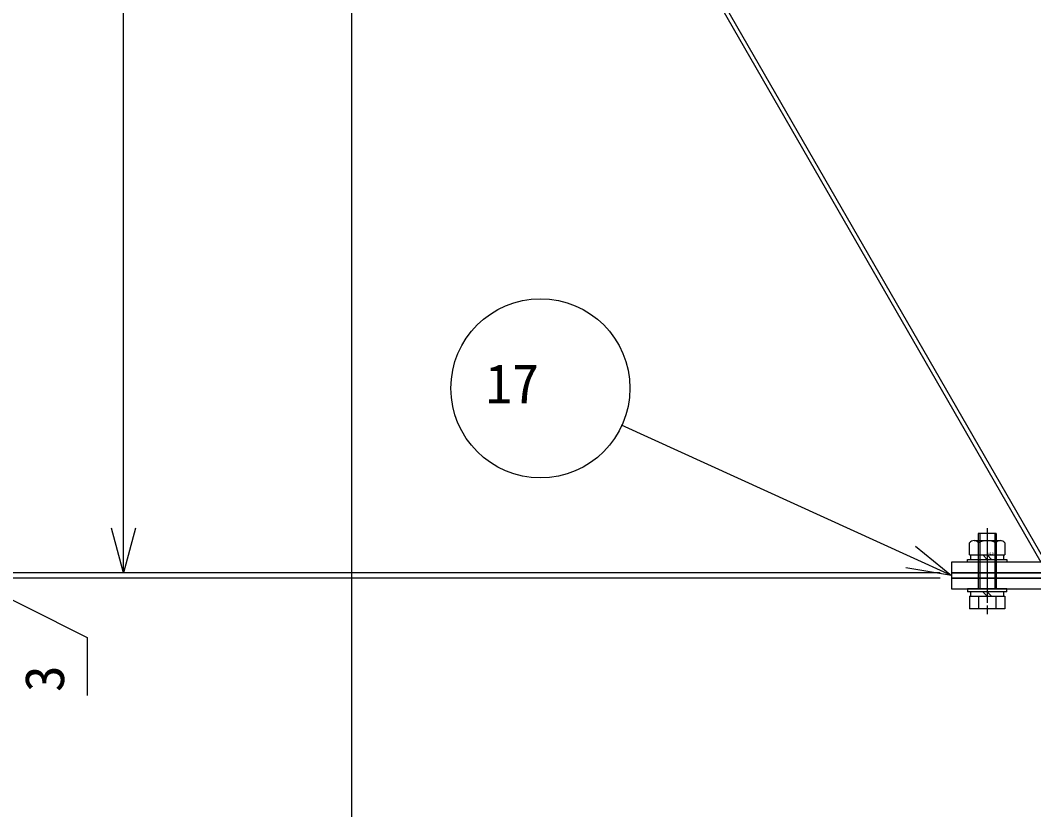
# Model space of a CAD drawing. Units: millimetres at full size. Extents: x -19442 to 19442, y -5866 to 5866.
# Drawn here: x 5360 to 5926, y -96 to 345 of the extents above; entities that cross this region are included whole.
import ezdxf
from ezdxf.enums import TextEntityAlignment as Align

# ---------------------------------------------------------------- set-up
doc = ezdxf.new("R2010")
doc.units = ezdxf.units.MM
doc.header["$LTSCALE"] = 3.6
doc.linetypes.add('CHAIN2', pattern=[12, 9, -1, 1, -1])
for name, color, linetype, lineweight in [('0-3_04_HIDDEN', 7, 'Continuous', 9), ('0-4_05_CENTER', 2, 'CHAIN2', 9), ('0-5_08_DIM', 3, 'Continuous', 9), ('0-6_0', 2, 'Continuous', 9), ('0-7_10_DRAFT', 1, 'Continuous', 9), ('0-9_04_中心線', 4, 'CHAIN2', 9)]:
    doc.layers.add(name, color=color, linetype=linetype, lineweight=lineweight)
doc.styles.add('ＭＳ ゴシック', font='')
doc.styles.get('ＭＳ ゴシック').set_extended_font_data('MS Gothic')

# ---------------------------------------------------------------- blocks, each defined once
blk = doc.blocks.new('A$C3B4E21F9_1')
at = {"layer": '0-3_04_HIDDEN'}
blk.add_line((-700.615, -597.7), (-7.149, -198.007), dxfattribs=at)
at = {"layer": '0-4_05_CENTER'}
blk.add_line((-13.468, -230), (7.654, -230), dxfattribs=at)
at = {"layer": '0-6_0', "color": 134}
blk.add_line((-700, -600), (-6, -200), dxfattribs=at)
blk.add_lwpolyline([(0, -250), (0, 250), (-6, 250), (-6, -250)], close=True, dxfattribs=at)
blk.add_lwpolyline([(0, -250), (0, 250), (-6, 250), (-6, -250)], close=True, dxfattribs=at)
blk = doc.blocks.new('A$C1A3C2C0C_1_1_1')
at = {"layer": '0-6_0', "color": 134, "linetype": 'CHAIN2'}
blk.add_line((0, -34), (0, 14), dxfattribs=at)
at = {"layer": '0-6_0', "color": 134}
for p, q in [((-9.815, 11), (9.815, 11)), ((-9.815, 4), (-9.815, 11)), ((-4.908, 4), (-4.908, 11)), ((4.907, 4), (4.907, 11)), ((9.815, 4), (9.815, 11)), ((-11, 1.5), (11, 1.5)), ((-11, 1.5), (-11, 0)), ((-11, 0), (11, 0)), ((9.815, 4), (-9.815, 4)), ((-9.25, 4), (-9.25, 1.5)), ((-5, -31), (-5, 0)), ((-4.188, -31), (-4.188, 0)), ((0, 1.5), (-2.5, 4)), ((0, 4), (2.5, 1.5)), ((4.188, -31), (4.188, 0)), ((5, -31), (5, 0)), ((9.25, 1.5), (9.25, 4)), ((11, 0), (11, 1.5)), ((-5, -31), (5, -31))]:
    blk.add_line(p, q, dxfattribs=at)
at = {"layer": '0-7_10_DRAFT', "style": 'ＭＳ ゴシック', "width": 1.8}
blk.add_text('BT-M10x35L,SW,PW', height=0.2199, dxfattribs=at).set_placement((5.1, 10.658), align=Align.BOTTOM_LEFT)
blk = doc.blocks.new('M10Nza_1_1_1')
at = {"layer": '0-6_0', "color": 134}
for p, q in [((-7.35, 12), (7.35, 12)), ((-9.8, 4), (-9.8, 10.687)), ((-4.9, 4), (-4.9, 10.687)), ((4.9, 10.687), (4.9, 4)), ((9.8, 10.687), (9.8, 4)), ((-9.8, 4), (9.8, 4)), ((-9.2, 1.5), (-9.2, 4)), ((0, 1.5), (-2.5, 4)), ((0, 4), (2.5, 1.5)), ((9.2, 4), (9.2, 1.5))]:
    blk.add_line(p, q, dxfattribs=at)
at = {"layer": '0-6_0', "color": 134, "linetype": 'CHAIN2'}
blk.add_line((0, 12), (0, 0), dxfattribs=at)
at = {"layer": '0-6_0', "color": 134}
blk.add_lwpolyline([(-11, 1.5), (11, 1.5), (11, 0), (-11, 0)], close=True, dxfattribs=at)
for centre, radius, start, end in [((-7.35, 9.058), 2.942, 33.626, 146.374), ((0, 2.2), 9.8, 60, 120), ((7.35, 9.058), 2.942, 33.626, 146.374)]:
    blk.add_arc(centre, radius, start, end, dxfattribs=at)
at = {"layer": '0-7_10_DRAFT', "style": 'ＭＳ ゴシック', "width": 1.8}
blk.add_text('M10', height=0.9164, dxfattribs=at).set_placement((0.256, 4.117), align=Align.BOTTOM_LEFT)
blk = doc.blocks.new('A$C74A21B1F_1')
at = {"layer": '0-6_0', "color": 3}
blk.add_lwpolyline([(-250, 0), (250, 0), (250, 3), (-250, 3)], close=True, dxfattribs=at)
at = {"layer": '0-6_0'}
for name, p, rotation in [('A$C3B4E21F9_1', (0, 3), 270), ('A$C1A3C2C0C_1_1_1', (-230, -6), 180)]:
    blk.add_blockref(name, p, dxfattribs=dict(at, rotation=rotation))
blk.add_blockref('M10Nza_1_1_1', (-230, 9), dxfattribs=at)
blk = doc.blocks.new('_Open30')
at = {"layer": '0-5_08_DIM', "color": 4}
blk.add_line((0, 0), (-1, 0), dxfattribs=at)
blk.add_lwpolyline([(-1, 0.26795), (0, 0), (-1, -0.26795)], dxfattribs=at)
blk = doc.blocks.new('AM_BALLOON1')
at = {"layer": '0-5_08_DIM'}
blk.add_circle((0, 0), 5, dxfattribs=at)

msp = doc.modelspace()

# ---------------------------------------------------------------- linework, layer by layer
at = {"layer": '0-5_08_DIM', "color": 4}
for p, q in [((5417.317, 61.131), (5417.317, 711.131)), ((5544.739, -267.619), (5544.739, 622.758)), ((5873.49, 36.131), (5315.443, 36.131)), ((5873.49, 36.131), (5404.817, 36.131)), ((5873.49, 33.131), (5315.443, 33.131))]:
    msp.add_line(p, q, dxfattribs=at)
at = {"layer": '0-5_08_DIM'}
for p, q in [((5856.987, 44.992), (5695.539, 118.509)), ((5873.49, 36.131), (5315.443, 36.131)), ((5873.49, 33.131), (5315.443, 33.131))]:
    msp.add_line(p, q, dxfattribs=at)
msp.add_lwpolyline([(5327.943, 34.631), (5396.933, 0.128), (5396.933, -32.372)], dxfattribs=at)
at = {"layer": '0-6_0', "color": 134}
msp.add_lwpolyline([(5879.74, 27.131), (6379.74, 27.131), (6379.74, 33.131), (5879.74, 33.131)], close=True, dxfattribs=at)
at = {"layer": '0-9_04_中心線'}
msp.add_line((5899.74, 40.599), (5899.74, 19.477), dxfattribs=at)

# ---------------------------------------------------------------- block references
at = {"layer": '0-5_08_DIM', "xscale": 10, "yscale": 10}
msp.add_blockref('AM_BALLOON1', (5650.162, 139.171), dxfattribs=at)
at = {"layer": '0-5_08_DIM', "xscale": 25, "yscale": 25}
for p, rotation in [((5417.317, 36.131), 270), ((5879.74, 34.631), 335.51743)]:
    msp.add_blockref('_Open30', p, dxfattribs=dict(at, rotation=rotation))
at = {"layer": '0-6_0'}
msp.add_blockref('A$C74A21B1F_1', (6129.74, 33.131), dxfattribs=at)

# ---------------------------------------------------------------- texts
at = {"layer": '0-5_08_DIM', "style": 'ＭＳ ゴシック'}
msp.add_text('3', height=21.99, rotation=90, dxfattribs=at).set_placement((5390.683, -30.408), align=Align.BOTTOM_LEFT)
at = {"layer": '0-6_0', "color": 134, "style": 'ＭＳ ゴシック'}
msp.add_text('17', height=21.99, dxfattribs=at).set_placement((5619.447, 124.171), align=Align.BOTTOM_LEFT)

doc.saveas('drawing.dxf')
